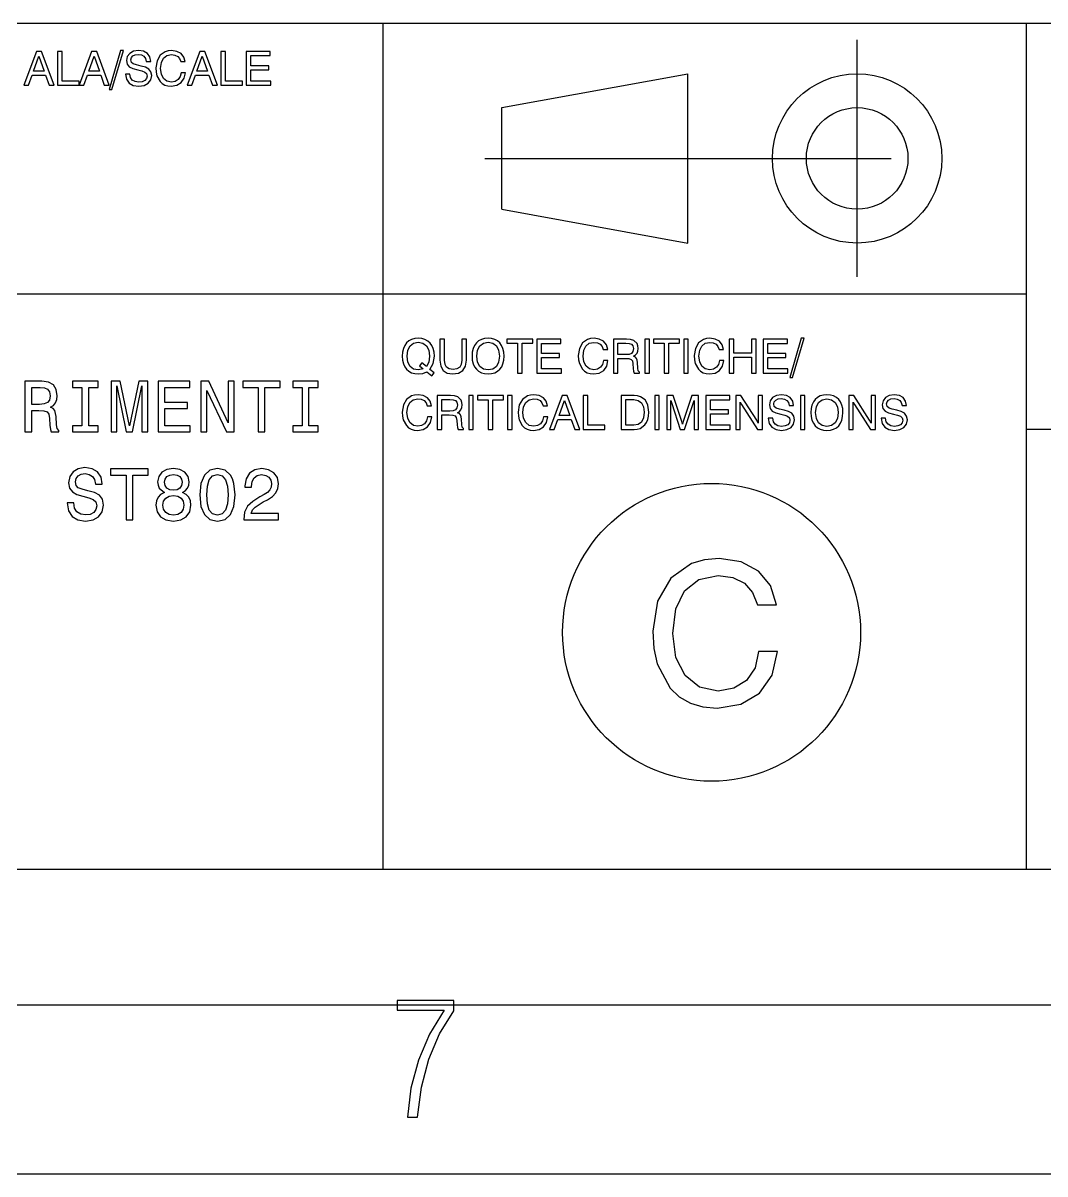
# Model space of a CAD drawing. Extents: x 0 to 420, y 0 to 297.
# Drawn here: x 329.36 to 359.55, y 0 to 34 of the extents above; entities that cross this region are included whole.
import ezdxf

# ---------------------------------------------------------------- set-up
doc = ezdxf.new("R2010")
doc.units = 0
doc.linetypes.add('DASHDOT', pattern=[18.5, 12, -3, 0.5, -3])
doc.layers.get('0').update_dxf_attribs({"linetype": 'CONTINUOUS'})

msp = doc.modelspace()

# ---------------------------------------------------------------- linework, layer by layer
at = {"color": 7}
for p, q in [((215, 34), (415, 34)), ((340, 9), (340, 34)), ((359, 9), (359, 34)), ((343.5, 31.5), (349, 32.5)), ((349, 27.5), (349, 32.5)), ((343.5, 28.5), (343.5, 31.5)), ((343.5, 28.5), (349, 27.5)), ((215, 26), (359, 26)), ((359, 22), (415, 22)), ((215, 9), (415, 9)), ((5, 5), (415, 5)), ((215, 5), (415, 5)), ((0, 0), (420, 0))]:
    msp.add_line(p, q, dxfattribs=at)
at = {"color": 7, "linetype": 'DASHDOT'}
for p, q in [((354, 26.5), (354, 33.5)), ((343, 30), (357, 30))]:
    msp.add_line(p, q, dxfattribs=at)
at = {"color": 7}
for points in [[(329.385956, 32.160641), (329.526428, 32.160641), (329.633514, 32.459667), (330.02713, 32.459667), (330.132813, 32.160641), (330.280243, 32.160641), (329.907501, 33.160641), (329.757294, 33.160641)], [(329.675232, 32.576496), (329.832397, 33.017387), (329.986786, 32.576496)], [(330.383179, 32.160641), (331.018768, 32.160641), (331.018768, 32.287205), (330.520874, 32.287205), (330.520874, 33.160641), (330.383179, 33.160641)], [(331.015991, 32.160641), (331.156464, 32.160641), (331.26355, 32.459667), (331.657166, 32.459667), (331.762878, 32.160641), (331.910278, 32.160641), (331.537537, 33.160641), (331.387329, 33.160641)], [(331.305298, 32.576496), (331.462433, 33.017387), (331.616821, 32.576496)], [(331.904724, 32.031296), (331.98819, 32.031296), (332.326141, 33.187065), (332.239929, 33.187065)], [(332.385956, 32.490265), (332.416565, 32.337276), (332.494446, 32.226009), (332.615448, 32.15786), (332.778168, 32.134216), (332.93811, 32.15786), (333.059113, 32.220448), (333.13559, 32.319195), (333.162018, 32.449932), (333.139771, 32.558414), (333.079987, 32.640472), (332.979828, 32.691933), (332.850494, 32.728096), (332.714172, 32.760086), (332.619598, 32.792072), (332.563965, 32.837971), (332.547302, 32.914467), (332.561188, 32.978443), (332.605713, 33.029903), (332.673859, 33.061893), (332.767029, 33.074409), (332.861603, 33.060501), (332.933929, 33.020168), (332.981232, 32.9548), (333.003479, 32.867176), (333.132813, 32.867176), (333.106384, 33.000698), (333.035461, 33.100834), (332.924194, 33.164814), (332.775391, 33.187065), (332.626556, 33.164814), (332.513916, 33.103619), (332.441589, 33.010433), (332.417938, 32.890823), (332.438812, 32.780945), (332.501404, 32.705841), (332.607086, 32.654381), (332.753143, 32.614048), (332.871338, 32.58345), (332.957581, 32.552853), (333.009033, 32.506954), (333.02713, 32.434631), (333.009033, 32.359528), (332.960358, 32.301113), (332.882477, 32.264954), (332.776764, 32.252434), (332.669678, 32.267735), (332.58902, 32.316414), (332.536163, 32.390125), (332.516693, 32.490265)], [(334.029907, 32.53199), (334.004852, 32.416553), (333.945068, 32.32893), (333.856049, 32.273296), (333.744781, 32.253826), (333.614044, 32.281643), (333.513916, 32.362309), (333.448547, 32.490265), (333.4263, 32.658554), (333.447144, 32.831017), (333.509735, 32.958973), (333.609863, 33.03825), (333.746185, 33.066067), (333.849091, 33.052158), (333.931152, 33.011822), (333.98819, 32.947845), (334.021545, 32.860222), (334.15509, 32.860222), (334.114746, 32.995132), (334.029907, 33.098053), (333.907501, 33.163422), (333.75174, 33.187065), (333.648804, 33.17733), (333.558411, 33.150906), (333.412384, 33.047985), (333.319183, 32.88665), (333.287201, 32.675243), (333.294159, 32.552853), (333.31781, 32.444366), (333.408203, 32.274689), (333.472168, 32.213493), (333.550079, 32.168987), (333.637695, 32.142559), (333.737823, 32.132824), (333.904724, 32.160641), (334.036865, 32.239918), (334.124481, 32.366482), (334.162018, 32.53199)], [(334.210693, 32.160641), (334.351196, 32.160641), (334.458282, 32.459667), (334.851868, 32.459667), (334.957581, 32.160641), (335.105011, 32.160641), (334.732269, 33.160641), (334.582062, 33.160641)], [(334.5, 32.576496), (334.657166, 33.017387), (334.811554, 32.576496)], [(335.207916, 32.160641), (335.843536, 32.160641), (335.843536, 32.287205), (335.345612, 32.287205), (335.345612, 33.160641), (335.207916, 33.160641)], [(335.952026, 32.160641), (336.676636, 32.160641), (336.676636, 32.285816), (336.086914, 32.285816), (336.086914, 32.621002), (336.621002, 32.621002), (336.621002, 32.737831), (336.086914, 32.737831), (336.086914, 33.036858), (336.665497, 33.036858), (336.665497, 33.160641), (335.952026, 33.160641)], [(341.294159, 23.696802), (341.434631, 23.581364), (341.501404, 23.666204), (341.381775, 23.766342), (341.479126, 23.941586), (341.511139, 24.159945), (341.502777, 24.276773), (341.477753, 24.381086), (341.437408, 24.471489), (341.383179, 24.546593), (341.315033, 24.6064), (341.234344, 24.650906), (341.141174, 24.67733), (341.038239, 24.687067), (340.932556, 24.67733), (340.839355, 24.650906), (340.758698, 24.60779), (340.690552, 24.547985), (340.636292, 24.472879), (340.595978, 24.382477), (340.570923, 24.278166), (340.563965, 24.159945), (340.570923, 24.040335), (340.595978, 23.936024), (340.636292, 23.845619), (340.690552, 23.770515), (340.758698, 23.710711), (340.839355, 23.667595), (340.932556, 23.642561), (341.038239, 23.632824), (341.171753, 23.649513)], [(341.184296, 23.783033), (341.038239, 23.751043), (340.89917, 23.77747), (340.793457, 23.856747), (340.726715, 23.986094), (340.704437, 24.159945), (340.726715, 24.332407), (340.793457, 24.461754), (340.89917, 24.541031), (341.038239, 24.568846), (341.175934, 24.541031), (341.281647, 24.461754), (341.347015, 24.332407), (341.370667, 24.159945), (341.345612, 23.977747), (341.274689, 23.849792), (341.141174, 23.959667), (341.074402, 23.874826)], [(341.676636, 24.040335), (341.698883, 23.860918), (341.769806, 23.734354), (341.886658, 23.65925), (342.052155, 23.632824), (342.227386, 23.65925), (342.355347, 23.735744), (342.433228, 23.86231), (342.459656, 24.040335), (342.459656, 24.660641), (342.323364, 24.660641), (342.323364, 24.038944), (342.306671, 23.916552), (342.259399, 23.831711), (342.180115, 23.780251), (342.067444, 23.763561), (341.9534, 23.780251), (341.874146, 23.83032), (341.826843, 23.916552), (341.812927, 24.038944), (341.812927, 24.660641), (341.676636, 24.660641)], [(342.625183, 24.159945), (342.632141, 24.040335), (342.657166, 23.936024), (342.69751, 23.845619), (342.75174, 23.770515), (342.819885, 23.710711), (342.900543, 23.667595), (342.993744, 23.642561), (343.099457, 23.632824), (343.203766, 23.642561), (343.296936, 23.667595), (343.377594, 23.710711), (343.44577, 23.770515), (343.5, 23.845619), (343.53894, 23.936024), (343.562592, 24.040335), (343.572327, 24.159945), (343.563965, 24.278166), (343.53894, 24.382477), (343.498596, 24.472879), (343.44577, 24.547985), (343.377594, 24.60779), (343.296936, 24.650906), (343.203766, 24.67733), (343.099457, 24.687067), (342.993744, 24.67733), (342.900543, 24.650906), (342.819885, 24.60779), (342.75174, 24.547985), (342.69751, 24.472879), (342.657166, 24.382477), (342.632141, 24.278166)], [(342.765656, 24.159945), (342.787903, 24.332407), (342.854645, 24.461754), (342.960358, 24.541031), (343.099457, 24.568846), (343.237122, 24.541031), (343.342834, 24.461754), (343.408203, 24.332407), (343.431854, 24.159945), (343.408203, 23.986094), (343.342834, 23.856747), (343.237122, 23.77747), (343.099457, 23.751043), (342.960358, 23.77747), (342.854645, 23.856747), (342.787903, 23.986094)], [(343.964539, 23.660641), (344.10083, 23.660641), (344.10083, 24.539639), (344.416565, 24.539639), (344.416565, 24.660641), (343.648804, 24.660641), (343.648804, 24.539639), (343.964539, 24.539639)], [(344.537567, 23.660641), (345.262177, 23.660641), (345.262177, 23.785814), (344.672455, 23.785814), (344.672455, 24.121002), (345.206543, 24.121002), (345.206543, 24.237831), (344.672455, 24.237831), (344.672455, 24.536858), (345.251038, 24.536858), (345.251038, 24.660641), (344.537567, 24.660641)], [(346.506958, 24.03199), (346.481934, 23.916552), (346.422119, 23.82893), (346.333099, 23.773296), (346.221832, 23.753826), (346.091095, 23.781643), (345.990967, 23.86231), (345.925598, 23.990265), (345.903351, 24.158554), (345.924194, 24.331017), (345.986786, 24.458971), (346.086914, 24.538248), (346.223236, 24.566065), (346.326141, 24.552156), (346.408203, 24.511824), (346.46524, 24.447845), (346.498596, 24.360224), (346.632141, 24.360224), (346.591797, 24.495132), (346.506958, 24.598053), (346.384552, 24.663422), (346.22879, 24.687067), (346.125854, 24.67733), (346.035461, 24.650906), (345.889435, 24.547985), (345.796234, 24.386648), (345.764252, 24.175243), (345.77121, 24.052853), (345.794861, 23.944368), (345.885254, 23.774689), (345.949249, 23.713491), (346.02713, 23.668985), (346.114746, 23.642561), (346.214874, 23.632824), (346.381775, 23.660641), (346.513916, 23.739918), (346.601532, 23.866482), (346.639069, 24.03199)], [(346.799042, 24.660641), (346.799042, 23.660641), (346.933929, 23.660641), (346.933929, 24.089014), (347.153687, 24.089014), (347.259399, 24.084841), (347.324768, 24.063978), (347.360931, 24.016691), (347.376221, 23.92907), (347.384552, 23.798332), (347.39151, 23.719055), (347.41098, 23.660641), (347.568146, 23.660641), (347.568146, 23.688457), (347.53476, 23.72879), (347.522247, 23.805286), (347.511139, 23.969402), (347.501404, 24.038944), (347.483307, 24.093185), (347.449921, 24.130737), (347.397095, 24.155773), (347.455505, 24.193325), (347.498596, 24.244785), (347.525024, 24.307373), (347.53476, 24.383867), (347.525024, 24.461754), (347.501404, 24.529903), (347.405426, 24.62587), (347.303894, 24.655077), (347.187073, 24.660641)], [(346.932556, 24.543812), (347.164825, 24.543812), (347.26355, 24.536858), (347.335876, 24.511824), (347.378998, 24.463144), (347.394287, 24.381086), (347.378998, 24.296246), (347.33728, 24.242004), (347.264954, 24.212797), (347.164825, 24.204453), (346.932556, 24.204453)], [(347.725311, 23.660641), (347.861603, 23.660641), (347.861603, 24.660641), (347.725311, 24.660641)], [(348.301117, 23.660641), (348.437408, 23.660641), (348.437408, 24.539639), (348.753143, 24.539639), (348.753143, 24.660641), (347.985382, 24.660641), (347.985382, 24.539639), (348.301117, 24.539639)], [(348.876923, 23.660641), (349.013214, 23.660641), (349.013214, 24.660641), (348.876923, 24.660641)], [(349.931152, 24.03199), (349.906128, 23.916552), (349.846313, 23.82893), (349.757294, 23.773296), (349.646027, 23.753826), (349.515289, 23.781643), (349.415161, 23.86231), (349.349792, 23.990265), (349.327545, 24.158554), (349.348389, 24.331017), (349.41098, 24.458971), (349.511139, 24.538248), (349.64743, 24.566065), (349.750336, 24.552156), (349.832397, 24.511824), (349.889435, 24.447845), (349.922821, 24.360224), (350.056335, 24.360224), (350.015991, 24.495132), (349.931152, 24.598053), (349.808777, 24.663422), (349.652985, 24.687067), (349.550079, 24.67733), (349.459656, 24.650906), (349.313629, 24.547985), (349.220459, 24.386648), (349.188446, 24.175243), (349.195404, 24.052853), (349.219055, 23.944368), (349.309448, 23.774689), (349.373444, 23.713491), (349.451324, 23.668985), (349.53894, 23.642561), (349.639069, 23.632824), (349.805969, 23.660641), (349.93811, 23.739918), (350.025726, 23.866482), (350.063293, 24.03199)], [(350.223236, 23.660641), (350.359528, 23.660641), (350.359528, 24.129347), (350.878296, 24.129347), (350.878296, 23.660641), (351.014618, 23.660641), (351.014618, 24.660641), (350.878296, 24.660641), (350.878296, 24.250349), (350.359528, 24.250349), (350.359528, 24.660641), (350.223236, 24.660641)], [(351.22879, 23.660641), (351.9534, 23.660641), (351.9534, 23.785814), (351.363708, 23.785814), (351.363708, 24.121002), (351.897766, 24.121002), (351.897766, 24.237831), (351.363708, 24.237831), (351.363708, 24.536858), (351.942291, 24.536858), (351.942291, 24.660641), (351.22879, 24.660641)], [(352.009033, 23.531294), (352.092499, 23.531294), (352.43045, 24.687067), (352.344238, 24.687067)], [(329.419281, 21.918587), (329.6203, 21.918587), (329.6203, 22.551872), (329.825623, 22.551872), (329.976929, 22.545387), (330.072021, 22.515129), (330.123901, 22.443804), (330.145508, 22.31628), (330.156311, 22.121758), (330.169281, 21.994236), (330.195221, 21.918587), (330.42218, 21.918587), (330.42218, 21.959654), (330.372467, 22.020172), (330.355164, 22.132565), (330.340027, 22.37464), (330.303284, 22.554033), (330.253571, 22.610229), (330.175781, 22.651297), (330.262238, 22.70533), (330.322754, 22.780979), (330.361633, 22.87608), (330.374634, 22.990633), (330.34436, 23.17219), (330.257904, 23.308357), (330.115234, 23.39049), (329.920715, 23.418587), (329.419281, 23.418587)], [(329.864532, 23.234869), (329.996368, 23.221901), (330.089325, 23.180834), (330.147675, 23.105186), (330.167114, 22.986311), (330.145508, 22.86095), (330.087158, 22.785301), (329.987732, 22.746397), (329.851563, 22.73559), (329.6203, 22.73559), (329.6203, 23.234869)], [(331.102997, 22.100143), (330.826355, 22.100143), (330.826355, 21.918587), (331.578491, 21.918587), (331.578491, 22.100143), (331.301849, 22.100143), (331.301849, 23.23703), (331.578491, 23.23703), (331.578491, 23.418587), (330.826355, 23.418587), (330.826355, 23.23703), (331.102997, 23.23703)], [(331.963226, 21.918587), (332.129669, 21.918587), (332.129669, 23.280258), (332.410645, 21.918587), (332.596527, 21.918587), (332.875336, 23.280258), (332.875336, 21.918587), (333.043915, 21.918587), (333.043915, 23.418587), (332.780243, 23.418587), (332.503571, 22.095819), (332.229065, 23.418587), (331.963226, 23.418587)], [(333.35083, 21.918587), (334.301849, 21.918587), (334.301849, 22.100143), (333.549683, 22.100143), (333.549683, 22.608068), (334.219727, 22.608068), (334.219727, 22.787462), (333.549683, 22.787462), (333.549683, 23.23703), (334.284546, 23.23703), (334.284546, 23.418587), (333.35083, 23.418587)], [(334.613098, 21.918587), (334.79248, 21.918587), (334.79248, 23.148415), (335.367401, 21.918587), (335.598663, 21.918587), (335.598663, 23.418587), (335.417114, 23.418587), (335.417114, 22.188759), (334.848663, 23.418587), (334.613098, 23.418587)], [(336.307617, 21.918587), (336.50647, 21.918587), (336.50647, 23.23703), (336.960327, 23.23703), (336.960327, 23.418587), (335.851563, 23.418587), (335.851563, 23.23703), (336.307617, 23.23703)], [(337.608765, 22.100143), (337.332092, 22.100143), (337.332092, 21.918587), (338.084259, 21.918587), (338.084259, 22.100143), (337.807617, 22.100143), (337.807617, 23.23703), (338.084259, 23.23703), (338.084259, 23.418587), (337.332092, 23.418587), (337.332092, 23.23703), (337.608765, 23.23703)], [(341.306671, 22.364395), (341.281647, 22.248957), (341.221832, 22.161335), (341.132813, 22.105701), (341.021545, 22.086231), (340.890808, 22.114048), (340.79068, 22.194715), (340.725311, 22.32267), (340.703064, 22.490959), (340.723907, 22.663422), (340.786499, 22.791376), (340.886658, 22.870653), (341.022949, 22.89847), (341.125854, 22.884562), (341.207916, 22.844229), (341.264954, 22.780251), (341.29834, 22.692629), (341.431854, 22.692629), (341.39151, 22.827538), (341.306671, 22.930458), (341.184296, 22.995827), (341.028503, 23.019472), (340.925598, 23.009735), (340.835175, 22.983311), (340.689148, 22.88039), (340.595978, 22.719053), (340.563965, 22.507648), (340.570923, 22.385258), (340.594574, 22.276773), (340.684967, 22.107094), (340.748962, 22.045897), (340.826843, 22.00139), (340.914459, 21.974966), (341.014618, 21.965229), (341.181488, 21.993046), (341.313629, 22.072323), (341.401245, 22.198887), (341.438812, 22.364395)], [(341.598755, 22.993046), (341.598755, 21.993046), (341.733643, 21.993046), (341.733643, 22.421419), (341.9534, 22.421419), (342.059113, 22.417246), (342.124481, 22.396383), (342.160645, 22.349096), (342.175934, 22.261475), (342.184296, 22.130737), (342.191223, 22.05146), (342.210724, 21.993046), (342.367859, 21.993046), (342.367859, 22.020863), (342.334503, 22.061195), (342.32196, 22.137691), (342.310852, 22.301807), (342.301117, 22.371349), (342.28302, 22.425591), (342.249664, 22.463142), (342.196808, 22.488178), (342.255219, 22.52573), (342.29834, 22.57719), (342.324768, 22.639778), (342.334503, 22.716272), (342.324768, 22.794159), (342.301117, 22.862309), (342.205139, 22.958275), (342.103607, 22.987482), (341.986786, 22.993046)], [(341.732269, 22.876217), (341.964539, 22.876217), (342.063293, 22.869263), (342.13562, 22.844229), (342.178711, 22.795549), (342.194031, 22.713491), (342.178711, 22.628651), (342.136993, 22.574409), (342.064667, 22.545202), (341.964539, 22.536858), (341.732269, 22.536858)], [(342.525024, 21.993046), (342.661346, 21.993046), (342.661346, 22.993046), (342.525024, 22.993046)], [(343.10083, 21.993046), (343.237122, 21.993046), (343.237122, 22.872044), (343.552856, 22.872044), (343.552856, 22.993046), (342.785126, 22.993046), (342.785126, 22.872044), (343.10083, 22.872044)], [(343.676636, 21.993046), (343.812927, 21.993046), (343.812927, 22.993046), (343.676636, 22.993046)], [(344.730865, 22.364395), (344.705841, 22.248957), (344.646027, 22.161335), (344.557037, 22.105701), (344.44577, 22.086231), (344.315033, 22.114048), (344.214874, 22.194715), (344.149506, 22.32267), (344.127258, 22.490959), (344.148132, 22.663422), (344.210724, 22.791376), (344.310852, 22.870653), (344.447144, 22.89847), (344.550079, 22.884562), (344.632141, 22.844229), (344.689148, 22.780251), (344.722534, 22.692629), (344.856049, 22.692629), (344.815704, 22.827538), (344.730865, 22.930458), (344.60849, 22.995827), (344.452698, 23.019472), (344.349792, 23.009735), (344.259399, 22.983311), (344.113342, 22.88039), (344.020172, 22.719053), (343.98819, 22.507648), (343.995117, 22.385258), (344.018768, 22.276773), (344.109192, 22.107094), (344.173157, 22.045897), (344.251038, 22.00139), (344.338654, 21.974966), (344.438812, 21.965229), (344.605713, 21.993046), (344.737823, 22.072323), (344.825439, 22.198887), (344.863007, 22.364395)], [(344.911682, 21.993046), (345.052155, 21.993046), (345.159241, 22.292072), (345.552856, 22.292072), (345.658539, 21.993046), (345.805969, 21.993046), (345.433228, 22.993046), (345.28302, 22.993046)], [(345.200989, 22.408901), (345.358124, 22.849791), (345.512512, 22.408901)], [(345.908905, 21.993046), (346.544495, 21.993046), (346.544495, 22.11961), (346.0466, 22.11961), (346.0466, 22.993046), (345.908905, 22.993046)], [(347.034088, 21.993046), (347.409607, 21.993046), (347.505554, 22.00139), (347.591797, 22.026426), (347.729492, 22.126564), (347.779541, 22.200277), (347.815704, 22.287899), (347.837982, 22.39082), (347.846313, 22.507648), (347.817108, 22.714882), (347.782349, 22.79833), (347.735046, 22.867872), (347.600128, 22.961058), (347.513916, 22.984701), (347.415161, 22.993046), (347.034088, 22.993046)], [(347.404022, 22.877607), (347.533386, 22.852573), (347.62796, 22.780251), (347.686371, 22.662031), (347.707245, 22.500696), (347.687775, 22.332405), (347.629333, 22.211405), (347.53476, 22.139082), (347.404022, 22.115438), (347.17038, 22.115438), (347.17038, 22.877607)], [(348.020172, 21.993046), (348.156464, 21.993046), (348.156464, 22.993046), (348.020172, 22.993046)], [(348.5, 22.845619), (348.522247, 22.757998), (348.773987, 21.993046), (348.901947, 21.993046), (349.159241, 22.757998), (349.182892, 22.845619), (349.182892, 21.993046), (349.315033, 21.993046), (349.315033, 22.993046), (349.1203, 22.993046), (348.863007, 22.228094), (348.840759, 22.146036), (348.817108, 22.228094), (348.56955, 22.993046), (348.374817, 22.993046), (348.374817, 21.993046), (348.5, 21.993046)], [(349.529205, 21.993046), (350.253815, 21.993046), (350.253815, 22.118219), (349.664124, 22.118219), (349.664124, 22.453407), (350.198181, 22.453407), (350.198181, 22.570236), (349.664124, 22.570236), (349.664124, 22.869263), (350.242706, 22.869263), (350.242706, 22.993046), (349.529205, 22.993046)], [(350.416565, 21.993046), (350.545898, 21.993046), (350.545898, 22.803894), (350.583435, 22.730181), (351.060486, 21.993046), (351.207916, 21.993046), (351.207916, 22.993046), (351.078583, 22.993046), (351.078583, 22.182198), (351.032684, 22.267038), (350.565369, 22.993046), (350.416565, 22.993046)], [(351.374817, 22.32267), (351.405426, 22.16968), (351.483307, 22.058414), (351.604309, 21.990265), (351.767029, 21.966619), (351.926971, 21.990265), (352.047974, 22.052851), (352.124481, 22.1516), (352.150909, 22.282337), (352.128662, 22.39082), (352.068848, 22.472879), (351.968719, 22.52434), (351.839355, 22.560501), (351.703064, 22.592489), (351.60849, 22.624477), (351.552856, 22.670376), (351.536163, 22.74687), (351.550079, 22.810848), (351.594574, 22.862309), (351.66272, 22.894297), (351.75592, 22.906815), (351.850494, 22.892906), (351.922821, 22.852573), (351.970093, 22.787205), (351.99234, 22.699583), (352.121704, 22.699583), (352.095276, 22.833101), (352.024353, 22.933241), (351.913086, 22.997219), (351.764252, 23.019472), (351.615448, 22.997219), (351.502777, 22.936022), (351.43045, 22.842836), (351.40683, 22.723227), (351.427673, 22.613352), (351.490265, 22.538248), (351.595978, 22.486788), (351.742004, 22.446453), (351.860229, 22.415855), (351.946442, 22.385258), (351.997925, 22.339359), (352.015991, 22.267038), (351.997925, 22.191933), (351.949249, 22.133518), (351.871338, 22.097357), (351.765656, 22.084841), (351.658569, 22.10014), (351.577881, 22.148817), (351.525024, 22.22253), (351.505554, 22.32267)], [(352.32196, 21.993046), (352.458282, 21.993046), (352.458282, 22.993046), (352.32196, 22.993046)], [(352.633514, 22.49235), (352.640472, 22.37274), (352.665497, 22.268429), (352.705841, 22.178024), (352.760071, 22.102921), (352.828247, 22.043116), (352.908905, 22), (353.002075, 21.974966), (353.107788, 21.965229), (353.212097, 21.974966), (353.305298, 22), (353.385956, 22.043116), (353.454102, 22.102921), (353.508331, 22.178024), (353.547302, 22.268429), (353.570923, 22.37274), (353.580658, 22.49235), (353.572327, 22.610571), (353.547302, 22.714882), (353.506958, 22.805285), (353.454102, 22.88039), (353.385956, 22.940195), (353.305298, 22.983311), (353.212097, 23.009735), (353.107788, 23.019472), (353.002075, 23.009735), (352.908905, 22.983311), (352.828247, 22.940195), (352.760071, 22.88039), (352.705841, 22.805285), (352.665497, 22.714882), (352.640472, 22.610571)], [(352.773987, 22.49235), (352.796234, 22.664812), (352.863007, 22.794159), (352.968719, 22.873436), (353.107788, 22.901251), (353.245483, 22.873436), (353.351196, 22.794159), (353.416565, 22.664812), (353.440186, 22.49235), (353.416565, 22.318499), (353.351196, 22.189152), (353.245483, 22.109875), (353.107788, 22.083448), (352.968719, 22.109875), (352.863007, 22.189152), (352.796234, 22.318499)], [(353.750336, 21.993046), (353.8797, 21.993046), (353.8797, 22.803894), (353.917236, 22.730181), (354.394287, 21.993046), (354.541718, 21.993046), (354.541718, 22.993046), (354.412384, 22.993046), (354.412384, 22.182198), (354.366486, 22.267038), (353.89917, 22.993046), (353.750336, 22.993046)], [(354.708618, 22.32267), (354.739227, 22.16968), (354.817108, 22.058414), (354.93811, 21.990265), (355.10083, 21.966619), (355.260773, 21.990265), (355.381775, 22.052851), (355.458282, 22.1516), (355.484711, 22.282337), (355.462463, 22.39082), (355.402649, 22.472879), (355.30249, 22.52434), (355.173157, 22.560501), (355.036865, 22.592489), (354.942291, 22.624477), (354.886658, 22.670376), (354.869965, 22.74687), (354.883881, 22.810848), (354.928375, 22.862309), (354.996521, 22.894297), (355.089722, 22.906815), (355.184296, 22.892906), (355.256592, 22.852573), (355.303894, 22.787205), (355.326141, 22.699583), (355.455505, 22.699583), (355.429077, 22.833101), (355.358124, 22.933241), (355.246857, 22.997219), (355.098053, 23.019472), (354.949249, 22.997219), (354.836578, 22.936022), (354.764252, 22.842836), (354.740601, 22.723227), (354.761475, 22.613352), (354.824066, 22.538248), (354.929749, 22.486788), (355.075806, 22.446453), (355.194031, 22.415855), (355.280243, 22.385258), (355.331726, 22.339359), (355.349792, 22.267038), (355.331726, 22.191933), (355.28302, 22.133518), (355.205139, 22.097357), (355.099457, 22.084841), (354.99234, 22.10014), (354.911682, 22.148817), (354.858826, 22.22253), (354.839355, 22.32267)], [(330.860931, 19.822044), (330.664246, 19.822044), (330.707458, 19.592937), (330.815552, 19.424349), (330.981964, 19.322765), (331.206757, 19.28602), (331.429382, 19.320602), (331.595795, 19.415705), (331.701721, 19.56484), (331.740601, 19.761526), (331.708191, 19.938759), (331.617401, 20.053312), (331.470428, 20.128962), (331.273743, 20.185156), (331.105164, 20.226223), (330.994934, 20.273773), (330.932251, 20.342937), (330.912811, 20.451006), (330.932251, 20.548269), (330.988464, 20.621756), (331.07489, 20.671469), (331.193787, 20.688759), (331.314819, 20.667145), (331.409912, 20.608788), (331.472595, 20.511526), (331.502869, 20.379681), (331.699554, 20.379681), (331.699554, 20.384005), (331.664978, 20.587173), (331.563385, 20.73847), (331.403442, 20.833572), (331.187286, 20.865992), (330.992767, 20.833572), (330.841492, 20.742794), (330.744202, 20.602304), (330.709625, 20.420748), (330.737732, 20.258644), (330.819855, 20.148413), (330.949554, 20.074926), (331.12677, 20.01873), (331.301849, 19.969019), (331.433685, 19.921469), (331.513672, 19.852304), (331.541748, 19.739912), (331.515839, 19.625359), (331.448822, 19.538902), (331.347229, 19.484869), (331.215393, 19.467577), (331.06842, 19.491352), (330.956024, 19.560516), (330.884705, 19.672909)], [(332.404144, 19.327087), (332.602997, 19.327087), (332.602997, 20.645531), (333.056885, 20.645531), (333.056885, 20.827087), (331.94809, 20.827087), (331.94809, 20.645531), (332.404144, 20.645531)], [(333.536713, 20.135445), (333.426483, 20.074926), (333.35083, 19.990633), (333.303284, 19.884724), (333.288147, 19.757202), (333.322754, 19.56484), (333.42218, 19.415705), (333.584259, 19.320602), (333.804718, 19.283859), (334.023041, 19.320602), (334.18512, 19.415705), (334.284546, 19.56484), (334.321289, 19.757202), (334.304016, 19.884724), (334.258606, 19.990633), (334.180817, 20.074926), (334.072754, 20.135445), (334.15918, 20.187319), (334.219727, 20.258644), (334.25647, 20.345098), (334.269409, 20.451006), (334.234833, 20.604465), (334.144073, 20.727663), (333.997101, 20.807634), (333.804718, 20.837894), (333.610199, 20.807634), (333.463226, 20.727663), (333.3703, 20.604465), (333.33786, 20.451006), (333.348663, 20.345098), (333.385437, 20.258644)], [(334.584991, 20.059797), (334.617401, 19.720459), (334.718994, 19.478384), (334.881104, 19.331409), (335.105896, 19.283859), (335.328491, 19.331409), (335.490601, 19.478384), (335.590027, 19.720459), (335.624603, 20.059797), (335.590027, 20.396973), (335.54895, 20.530977), (335.490601, 20.641209), (335.328491, 20.788183), (335.105896, 20.837894), (334.881104, 20.788183), (334.718994, 20.639048), (334.617401, 20.396973)], [(335.879639, 19.327087), (336.910645, 19.327087), (336.910645, 19.512966), (336.095795, 19.512966), (336.141174, 19.614552), (336.218994, 19.698845), (336.458893, 19.852304), (336.586426, 19.917145), (336.729065, 20.010084), (336.830658, 20.118155), (336.889038, 20.245676), (336.910645, 20.390488), (336.873901, 20.572044), (336.772308, 20.714695), (336.616699, 20.805473), (336.41568, 20.837894), (336.208191, 20.801151), (336.050415, 20.699566), (335.948822, 20.537462), (335.914246, 20.323484), (335.914246, 20.293226), (336.110931, 20.293226), (336.110931, 20.310516), (336.130371, 20.457491), (336.188721, 20.565559), (336.281677, 20.634724), (336.404877, 20.658499), (336.530212, 20.636887), (336.623169, 20.582851), (336.683685, 20.498558), (336.705292, 20.392649), (336.690186, 20.293226), (336.649109, 20.208931), (336.579956, 20.135445), (336.484833, 20.070602), (336.35733, 20.001438), (336.145508, 19.867434), (335.996368, 19.724781), (335.907745, 19.55187), (335.879639, 19.333572)], [(333.543213, 20.433716), (333.560486, 20.528816), (333.612366, 20.602304), (333.694489, 20.647694), (333.804718, 20.664984), (333.912781, 20.647694), (333.994934, 20.602304), (334.046814, 20.528816), (334.066254, 20.433716), (334.046814, 20.336452), (333.994934, 20.260805), (333.912781, 20.211094), (333.804718, 20.195963), (333.694489, 20.213255), (333.612366, 20.260805), (333.560486, 20.336452)], [(334.79248, 20.059797), (334.809753, 20.321323), (334.8638, 20.509365), (334.96106, 20.619595), (335.105896, 20.658499), (335.248535, 20.619595), (335.345795, 20.509365), (335.399841, 20.321323), (335.417114, 20.059797), (335.399841, 19.796108), (335.345795, 19.608067), (335.248535, 19.497837), (335.105896, 19.461094), (334.96106, 19.497837), (334.8638, 19.608067), (334.809753, 19.796108)], [(333.495667, 19.761526), (333.515106, 19.87608), (333.577789, 19.962534), (333.675049, 20.01873), (333.804718, 20.038183), (333.932251, 20.01873), (334.02951, 19.962534), (334.092194, 19.87608), (334.1138, 19.761526), (334.092194, 19.638327), (334.02951, 19.545387), (333.932251, 19.484869), (333.804718, 19.465416), (333.675049, 19.484869), (333.577789, 19.545387), (333.515106, 19.638327)], [(351.088043, 15.434353), (350.98291, 14.949513), (350.73172, 14.581502), (350.35788, 14.347844), (349.890564, 14.266064), (349.341461, 14.382893), (348.920868, 14.721697), (348.646332, 15.259109), (348.552856, 15.965925), (348.640472, 16.690264), (348.903351, 17.227676), (349.323944, 17.56064), (349.896393, 17.677469), (350.328674, 17.619055), (350.673309, 17.449652), (350.912811, 17.180946), (351.053009, 16.812935), (351.61377, 16.812935), (351.444366, 17.379555), (351.088043, 17.811821), (350.574005, 18.08637), (349.919769, 18.185675), (349.487488, 18.144785), (349.107788, 18.033796), (348.494446, 17.60153), (348.103058, 16.923922), (347.968719, 16.036022), (347.997925, 15.521975), (348.097229, 15.066342), (348.476929, 14.353685), (348.745636, 14.096663), (349.072754, 13.909736), (349.440765, 13.798748), (349.861359, 13.757858), (350.562317, 13.874687), (351.117249, 14.207649), (351.48526, 14.739222), (351.642975, 15.434353)], [(340.716766, 1.675839), (341.017456, 1.675839), (341.130188, 2.563758), (341.346313, 3.390604), (341.665771, 4.142282), (342.088593, 4.818792), (342.088593, 5.124161), (340.411407, 5.124161), (340.411407, 4.842282), (341.802002, 4.842282), (341.365082, 4.128188), (341.040924, 3.357718), (340.820129, 2.53557)]]:
    msp.add_lwpolyline(points, close=True, dxfattribs=at)
for centre, radius in [((354, 30), 2.5), ((354, 30), 1.5), ((349.700012, 16), 4.4)]:
    msp.add_circle(centre, radius, dxfattribs=at)

doc.saveas('drawing.dxf')
